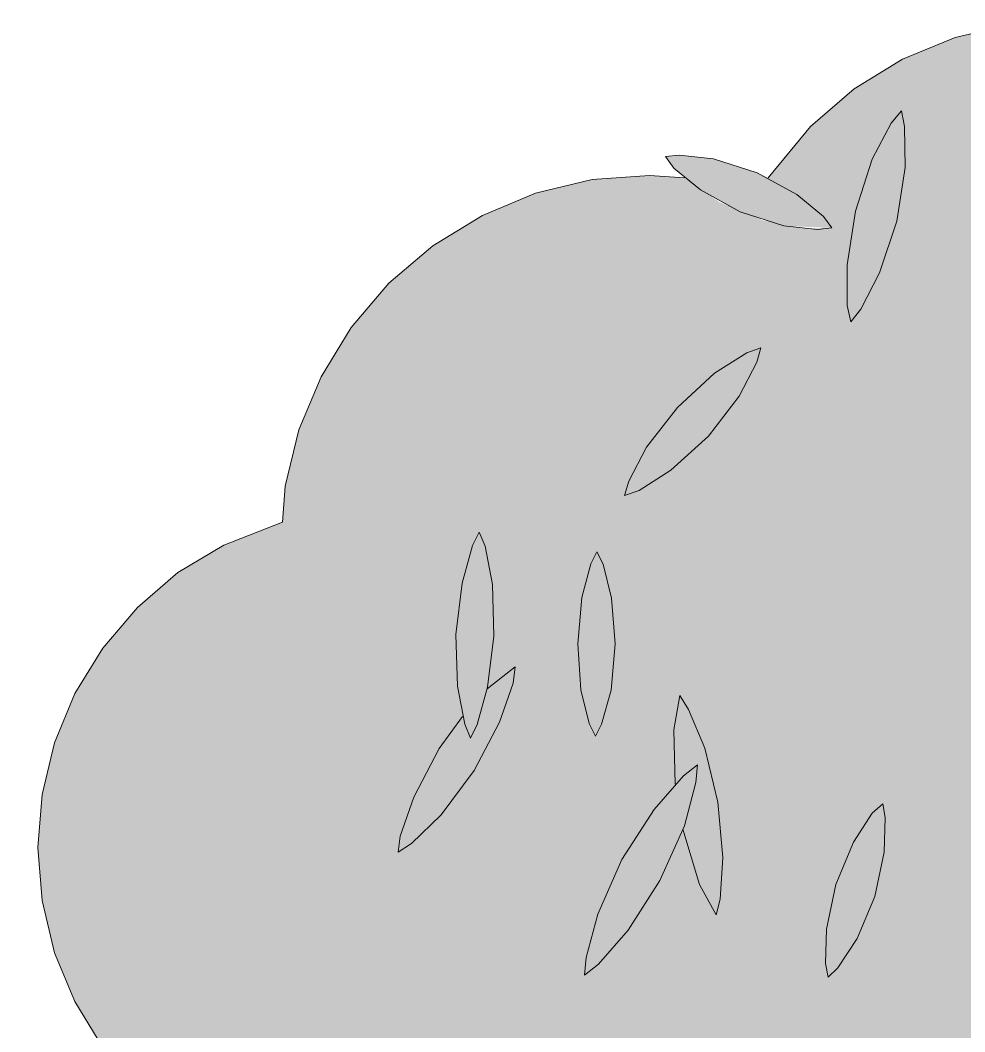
# Model space of a CAD drawing. Header units: metres. Extents: x 0 to 8.79, y -6.64 to 2.65.
# Drawn here: x 7.7726 to 7.9541, y 1.4274 to 1.6217 of the extents above; entities that cross this region are included whole.
import ezdxf

# ---------------------------------------------------------------- set-up
doc = ezdxf.new("R2010")
doc.units = ezdxf.units.M
doc.layers.add('VEG-HOJAS', color=117, linetype='Continuous', lineweight=18, true_color=0x2e5e38)
doc.layers.add('VEG-NERVIOS', color=115, linetype='Continuous', lineweight=9, true_color=0x528c5c)
doc.layers.add('VEG-RELLENO', color=253, linetype='Continuous', true_color=0x96c896)

# ---------------------------------------------------------------- blocks, each defined once
blk = doc.blocks.new('VEG_Olivo_ALZADO')
at = {"layer": 'VEG-RELLENO', "true_color": 0x849671}
h = blk.add_hatch(color=8, dxfattribs=at)
h.dxf.hatch_style = 1
h.paths.add_polyline_path([(-0.3498, 1.2443), (-0.3554, 1.2535), (-0.3576, 1.2587), (-0.3609, 1.2547), (-0.3699, 1.2471), (-0.3799, 1.241), (-0.3907, 1.2365), (-0.4021, 1.2337), (-0.4138, 1.2328), (-0.4255, 1.2337), (-0.4369, 1.2365), (-0.4477, 1.241), (-0.4577, 1.2471), (-0.4666, 1.2547), (-0.4742, 1.2636), (-0.4803, 1.2736), (-0.4848, 1.2844), (-0.4875, 1.2958), (-0.488, 1.3015), (-0.4974, 1.3094), (-0.505, 1.3183), (-0.5112, 1.3283), (-0.5156, 1.3391), (-0.5184, 1.3505), (-0.5193, 1.3622), (-0.5184, 1.3739), (-0.5156, 1.3852), (-0.5112, 1.3961), (-0.505, 1.406), (-0.4961, 1.4161), (-0.5034, 1.4244), (-0.5088, 1.4332), (-0.5127, 1.4426), (-0.5151, 1.4526), (-0.5159, 1.4628), (-0.5151, 1.473), (-0.5127, 1.4829), (-0.5088, 1.4924), (-0.5034, 1.5011), (-0.4968, 1.5089), (-0.489, 1.5156), (-0.4802, 1.5209), (-0.4689, 1.5253), (-0.4684, 1.5322), (-0.4658, 1.543), (-0.4615, 1.5532), (-0.4557, 1.5627), (-0.4485, 1.5712), (-0.44, 1.5784), (-0.4305, 1.5842), (-0.4203, 1.5885), (-0.4094, 1.5911), (-0.3984, 1.5919), (-0.3917, 1.5914), (-0.385, 1.5868), (-0.3767, 1.5833), (-0.369, 1.5817), (-0.3634, 1.5818), (-0.3671, 1.586), (-0.3756, 1.5914), (-0.3675, 1.6013), (-0.3591, 1.6085), (-0.3498, 1.6142), (-0.3397, 1.6184), (-0.329, 1.6209), (-0.3195, 1.6217), (-0.3187, 1.6124), (-0.3159, 1.6008), (-0.3113, 1.5897), (-0.3051, 1.5795), (-0.2978, 1.5709), (-0.3025, 1.5657), (-0.2942, 1.5677), (-0.2882, 1.5626), (-0.278, 1.5564), (-0.269, 1.5526), (-0.2681, 1.5404), (-0.2652, 1.5283), (-0.2604, 1.5168), (-0.2543, 1.5069), (-0.2603, 1.5087), (-0.27, 1.5098), (-0.2811, 1.5095), (-0.2882, 1.5083), (-0.2869, 1.5094), (-0.2899, 1.5098), (-0.2978, 1.5095), (-0.3081, 1.5075), (-0.3133, 1.506), (-0.3221, 1.5023), (-0.3275, 1.4988), (-0.3211, 1.4984), (-0.3116, 1.4995), (-0.3011, 1.5022), (-0.2952, 1.5045), (-0.2906, 1.5033), (-0.2809, 1.5021), (-0.2697, 1.5024), (-0.2601, 1.5042), (-0.2541, 1.5065), (-0.2458, 1.4967), (-0.2364, 1.4886), (-0.2257, 1.4821), (-0.2142, 1.4774), (-0.1995, 1.4743), (-0.2001, 1.4671), (-0.1992, 1.456), (-0.1966, 1.4452), (-0.1944, 1.44), (-0.1953, 1.4406), (-0.1961, 1.4353), (-0.2021, 1.4302), (-0.2048, 1.4333), (-0.2117, 1.439), (-0.2125, 1.4478), (-0.2135, 1.4522), (-0.216, 1.4589), (-0.2175, 1.4612), (-0.2186, 1.4586), (-0.2198, 1.4517), (-0.2198, 1.4436), (-0.2252, 1.4458), (-0.233, 1.4477), (-0.241, 1.4483), (-0.249, 1.4477), (-0.2569, 1.4458), (-0.2643, 1.4427), (-0.2711, 1.4385), (-0.2773, 1.4333), (-0.2825, 1.4272), (-0.2867, 1.4203), (-0.2898, 1.4129), (-0.2916, 1.4051), (-0.2919, 1.4019), (-0.2988, 1.4059), (-0.3012, 1.4059), (-0.3033, 1.405), (-0.3055, 1.4023), (-0.306, 1.4), (-0.3057, 1.3981), (-0.3148, 1.3945), (-0.3224, 1.3898), (-0.3292, 1.3841), (-0.335, 1.3773), (-0.3396, 1.3697), (-0.343, 1.3615), (-0.3451, 1.3528), (-0.3458, 1.3439), (-0.3451, 1.3351), (-0.3442, 1.3311), (-0.3476, 1.3388), (-0.3514, 1.3441), (-0.3517, 1.3376), (-0.3497, 1.3249), (-0.3502, 1.3242), (-0.3495, 1.3242), (-0.3456, 1.313), (-0.3418, 1.3061), (-0.3399, 1.3037), (-0.3395, 1.3102), (-0.3416, 1.3229), (-0.3396, 1.3182), (-0.335, 1.3106), (-0.3304, 1.3052), (-0.3341, 1.3021), (-0.3398, 1.2954), (-0.3444, 1.288), (-0.3473, 1.2808), (-0.3535, 1.2882), (-0.3575, 1.2911), (-0.3582, 1.2914), (-0.3583, 1.2906), (-0.3566, 1.2822), (-0.3529, 1.2743), (-0.3499, 1.2699), (-0.3505, 1.2627), (-0.3498, 1.2539), (-0.3477, 1.2454), (-0.3449, 1.2385)])
h.paths.add_polyline_path([(-0.3597, 1.5638), (-0.3578, 1.5662), (-0.3542, 1.5732), (-0.3509, 1.5831), (-0.3493, 1.5934), (-0.3494, 1.6013), (-0.35, 1.6043), (-0.352, 1.6019), (-0.3556, 1.595), (-0.3588, 1.585), (-0.3604, 1.5747), (-0.3604, 1.5669)], flags=0)
h.paths.add_polyline_path([(-0.3601, 1.3257), (-0.3572, 1.3311), (-0.3601, 1.3302), (-0.3613, 1.3385), (-0.3626, 1.3427), (-0.3656, 1.349), (-0.3673, 1.3512), (-0.3691, 1.3456), (-0.3697, 1.3374), (-0.3693, 1.3327), (-0.3677, 1.3259), (-0.3769, 1.3183), (-0.383, 1.3107), (-0.3862, 1.3148), (-0.3933, 1.3219), (-0.3994, 1.3264), (-0.4022, 1.3276), (-0.4014, 1.3247), (-0.398, 1.318), (-0.392, 1.3098), (-0.3849, 1.3027), (-0.3788, 1.2983), (-0.3761, 1.2971), (-0.3782, 1.303), (-0.3812, 1.308), (-0.3725, 1.3132), (-0.3652, 1.3196), (-0.3624, 1.3155), (-0.3606, 1.3211)], flags=0)
h.paths.add_polyline_path([(-0.4253, 1.323), (-0.4209, 1.3234), (-0.4125, 1.3255), (-0.4066, 1.3283), (-0.4045, 1.33), (-0.407, 1.331), (-0.4135, 1.332), (-0.4221, 1.3316), (-0.4304, 1.3296), (-0.4363, 1.3268), (-0.4384, 1.3251), (-0.4331, 1.3235)], flags=0)
h.paths.add_polyline_path([(-0.4787, 1.3843), (-0.4742, 1.3867), (-0.4661, 1.3923), (-0.4607, 1.3974), (-0.4591, 1.3998), (-0.462, 1.3996), (-0.4691, 1.3975), (-0.478, 1.3932), (-0.4861, 1.3876), (-0.4914, 1.3825), (-0.4931, 1.3801), (-0.487, 1.3811)], flags=0)
h.paths.add_polyline_path([(-0.4311, 1.5234), (-0.4334, 1.5177), (-0.4352, 1.5089), (-0.4356, 1.4986), (-0.4343, 1.488), (-0.4388, 1.4818), (-0.4437, 1.4725), (-0.4463, 1.465), (-0.4467, 1.4619), (-0.4441, 1.4636), (-0.4384, 1.4691), (-0.4321, 1.4776), (-0.4272, 1.4869), (-0.4246, 1.4944), (-0.4242, 1.4975), (-0.4296, 1.4933), (-0.4288, 1.4983), (-0.4283, 1.5085), (-0.4293, 1.5175)], flags=0)
h.paths.add_polyline_path([(-0.4097, 1.5173), (-0.4114, 1.5108), (-0.4122, 1.5019), (-0.4116, 1.4931), (-0.41, 1.4866), (-0.4088, 1.4842), (-0.4076, 1.4865), (-0.4058, 1.493), (-0.405, 1.5019), (-0.4057, 1.5107), (-0.4073, 1.5172), (-0.4085, 1.5196)], flags=0)
h.paths.add_polyline_path([(-0.476, 1.3532), (-0.4816, 1.3601), (-0.4891, 1.3668), (-0.4966, 1.3715), (-0.5023, 1.3737), (-0.5012, 1.371), (-0.497, 1.365), (-0.4903, 1.3579), (-0.4825, 1.352), (-0.476, 1.3485), (-0.4732, 1.3477)], flags=0)
h.paths.add_polyline_path([(-0.3856, 1.4499), (-0.3843, 1.4609), (-0.3853, 1.4715), (-0.3878, 1.4819), (-0.3909, 1.4893), (-0.3926, 1.492), (-0.3937, 1.4854), (-0.3935, 1.475), (-0.4007, 1.4656), (-0.4063, 1.4551), (-0.4098, 1.4454), (-0.4109, 1.4383), (-0.4056, 1.4431), (-0.3994, 1.4514), (-0.3964, 1.4565), (-0.392, 1.4663), (-0.3888, 1.4557)], flags=0)
h.paths.add_polyline_path([(-0.3992, 1.2863), (-0.4094, 1.2803), (-0.4181, 1.2728), (-0.4257, 1.2642), (-0.4305, 1.2571), (-0.4318, 1.2541), (-0.4288, 1.2554), (-0.4216, 1.2601), (-0.413, 1.2676), (-0.4089, 1.2719), (-0.4025, 1.2801)], flags=0)
h.paths.add_polyline_path([(-0.401, 1.5361), (-0.4032, 1.5304), (-0.4004, 1.5314), (-0.3943, 1.5353), (-0.3871, 1.5418), (-0.3812, 1.5495), (-0.3778, 1.556), (-0.377, 1.5588), (-0.3825, 1.5562), (-0.3895, 1.5508), (-0.3963, 1.5435)], flags=0)
h.paths.add_polyline_path([(-0.3646, 1.4405), (-0.3641, 1.4379), (-0.3622, 1.4397), (-0.3585, 1.4453), (-0.3551, 1.4534), (-0.3533, 1.4619), (-0.3531, 1.4686), (-0.3536, 1.4712), (-0.3556, 1.4694), (-0.3592, 1.4638), (-0.3626, 1.4557), (-0.3644, 1.4471)], flags=0)
at = {"layer": 'VEG-RELLENO', "true_color": 0x6f8760}
h = blk.add_hatch(color=65, dxfattribs=at)
h.dxf.hatch_style = 1
h.paths.add_polyline_path([(-0.3597, 1.5638), (-0.3604, 1.5747), (-0.3588, 1.585), (-0.3556, 1.595), (-0.352, 1.6019), (-0.35, 1.6043), (-0.3494, 1.6013), (-0.3493, 1.5934), (-0.3509, 1.5831), (-0.3524, 1.5779), (-0.3561, 1.5692)])
at = {"layer": 'VEG-RELLENO', "true_color": 0x869e78}
h = blk.add_hatch(color=8, dxfattribs=at)
h.dxf.hatch_style = 1
h.paths.add_polyline_path([(-0.3634, 1.5818), (-0.3726, 1.5822), (-0.381, 1.5849), (-0.3886, 1.5891), (-0.3937, 1.5933), (-0.3953, 1.5955), (-0.3927, 1.5958), (-0.3861, 1.5951), (-0.3777, 1.5924), (-0.3737, 1.5905), (-0.3671, 1.586), (-0.3637, 1.5825)])
at = {"layer": 'VEG-RELLENO', "true_color": 0x748d65}
h = blk.add_hatch(color=73, dxfattribs=at)
h.dxf.hatch_style = 1
h.paths.add_polyline_path([(-0.377, 1.5588), (-0.3812, 1.5495), (-0.3871, 1.5418), (-0.3943, 1.5353), (-0.4004, 1.5314), (-0.4032, 1.5304), (-0.4024, 1.5332), (-0.399, 1.5397), (-0.393, 1.5473), (-0.3895, 1.5508), (-0.3825, 1.5562), (-0.3778, 1.5586)])
at = {"layer": 'VEG-RELLENO', "true_color": 0x768f66}
h = blk.add_hatch(color=73, dxfattribs=at)
h.dxf.hatch_style = 1
h.paths.add_polyline_path([(-0.4328, 1.4838), (-0.4353, 1.4938), (-0.4356, 1.5037), (-0.4344, 1.5136), (-0.4324, 1.5208), (-0.4311, 1.5234), (-0.43, 1.5207), (-0.4286, 1.5133), (-0.4283, 1.5034), (-0.4288, 1.4983), (-0.4305, 1.4895)])
at = {"layer": 'VEG-RELLENO', "true_color": 0x829a73}
h = blk.add_hatch(color=8, dxfattribs=at)
h.dxf.hatch_style = 1
h.paths.add_polyline_path([(-0.4088, 1.4842), (-0.4116, 1.4931), (-0.4122, 1.5019), (-0.4114, 1.5108), (-0.4097, 1.5173), (-0.4085, 1.5196), (-0.4073, 1.5172), (-0.4057, 1.5107), (-0.405, 1.5019), (-0.4052, 1.4973), (-0.4067, 1.4894)])
at = {"layer": 'VEG-RELLENO', "true_color": 0x859c76}
h = blk.add_hatch(color=8, dxfattribs=at)
h.dxf.hatch_style = 1
h.paths.add_polyline_path([(-0.4242, 1.4975), (-0.4272, 1.4869), (-0.4321, 1.4776), (-0.4384, 1.4691), (-0.4441, 1.4636), (-0.4467, 1.4619), (-0.4463, 1.465), (-0.4437, 1.4725), (-0.4388, 1.4818), (-0.4343, 1.488), (-0.4328, 1.4838), (-0.4315, 1.4864), (-0.4296, 1.4933)])
at = {"layer": 'VEG-RELLENO', "true_color": 0x7a946a}
h = blk.add_hatch(color=73, dxfattribs=at)
h.dxf.hatch_style = 1
h.paths.add_polyline_path([(-0.3926, 1.492), (-0.3878, 1.4819), (-0.3853, 1.4715), (-0.3843, 1.4609), (-0.3848, 1.4529), (-0.3856, 1.4499), (-0.3888, 1.4557), (-0.392, 1.4663), (-0.3903, 1.4717), (-0.3892, 1.4787), (-0.3935, 1.475), (-0.3937, 1.4854)])
at = {"layer": 'VEG-RELLENO', "true_color": 0x869d78}
h = blk.add_hatch(color=8, dxfattribs=at)
h.dxf.hatch_style = 1
h.paths.add_polyline_path([(-0.4109, 1.4383), (-0.4083, 1.45), (-0.4037, 1.4605), (-0.3975, 1.4701), (-0.3919, 1.4766), (-0.3892, 1.4787), (-0.3895, 1.4753), (-0.3917, 1.467), (-0.3964, 1.4565), (-0.3994, 1.4514), (-0.4056, 1.4431)])
at = {"layer": 'VEG-RELLENO', "true_color": 0x6f8760}
h = blk.add_hatch(color=65, dxfattribs=at)
h.dxf.hatch_style = 1
h.paths.add_polyline_path([(-0.3536, 1.4712), (-0.3533, 1.4619), (-0.3551, 1.4534), (-0.3585, 1.4453), (-0.3622, 1.4397), (-0.3641, 1.4379), (-0.3646, 1.4405), (-0.3644, 1.4471), (-0.3626, 1.4557), (-0.361, 1.4599), (-0.3573, 1.467), (-0.3542, 1.4708)])
at = {"layer": 'VEG-HOJAS'}
for points in [[(-0.3756, 1.5914), (-0.3675, 1.6013), (-0.3591, 1.6085), (-0.3498, 1.6142), (-0.3397, 1.6184), (-0.329, 1.6209), (-0.3195, 1.6217)], [(-0.5034, 1.4244), (-0.5088, 1.4332), (-0.5127, 1.4426), (-0.5151, 1.4526), (-0.5159, 1.4628), (-0.5151, 1.473), (-0.5127, 1.4829), (-0.5088, 1.4924), (-0.5034, 1.5011), (-0.4968, 1.5089), (-0.489, 1.5156), (-0.4802, 1.5209), (-0.4689, 1.5253), (-0.4684, 1.5322), (-0.4658, 1.543), (-0.4615, 1.5532), (-0.4557, 1.5627), (-0.4485, 1.5712), (-0.44, 1.5784), (-0.4305, 1.5842), (-0.4203, 1.5885), (-0.4094, 1.5911), (-0.3984, 1.5919), (-0.3917, 1.5914)]]:
    blk.add_lwpolyline(points, dxfattribs=at)
at = {"layer": 'VEG-NERVIOS'}
for points in [[(-0.3597, 1.5638), (-0.3604, 1.5669), (-0.3604, 1.5747), (-0.3588, 1.585), (-0.3556, 1.595), (-0.352, 1.6019), (-0.35, 1.6043), (-0.3494, 1.6013), (-0.3493, 1.5934), (-0.3509, 1.5831), (-0.3542, 1.5732), (-0.3578, 1.5662)], [(-0.3634, 1.5818), (-0.3661, 1.5815), (-0.3726, 1.5822), (-0.381, 1.5849), (-0.3886, 1.5891), (-0.3937, 1.5933), (-0.3953, 1.5955), (-0.3927, 1.5958), (-0.3861, 1.5951), (-0.3777, 1.5924), (-0.3701, 1.5882), (-0.365, 1.584)], [(-0.377, 1.5588), (-0.3778, 1.556), (-0.3812, 1.5495), (-0.3871, 1.5418), (-0.3943, 1.5353), (-0.4004, 1.5314), (-0.4032, 1.5304), (-0.4024, 1.5332), (-0.399, 1.5397), (-0.393, 1.5473), (-0.3859, 1.5539), (-0.3797, 1.5578)], [(-0.4328, 1.4838), (-0.4339, 1.4865), (-0.4353, 1.4938), (-0.4356, 1.5037), (-0.4344, 1.5136), (-0.4324, 1.5208), (-0.4311, 1.5234), (-0.43, 1.5207), (-0.4286, 1.5133), (-0.4283, 1.5034), (-0.4295, 1.4936), (-0.4315, 1.4864)], [(-0.4088, 1.4842), (-0.41, 1.4866), (-0.4116, 1.4931), (-0.4122, 1.5019), (-0.4114, 1.5108), (-0.4097, 1.5173), (-0.4085, 1.5196), (-0.4073, 1.5172), (-0.4057, 1.5107), (-0.405, 1.5019), (-0.4058, 1.493), (-0.4076, 1.4865)], [(-0.4109, 1.4383), (-0.4106, 1.4417), (-0.4083, 1.45), (-0.4037, 1.4605), (-0.3975, 1.4701), (-0.3919, 1.4766), (-0.3892, 1.4787), (-0.3895, 1.4753), (-0.3917, 1.467), (-0.3964, 1.4565), (-0.4025, 1.4469), (-0.4082, 1.4404)], [(-0.3536, 1.4712), (-0.3531, 1.4686), (-0.3533, 1.4619), (-0.3551, 1.4534), (-0.3585, 1.4453), (-0.3622, 1.4397), (-0.3641, 1.4379), (-0.3646, 1.4405), (-0.3644, 1.4471), (-0.3626, 1.4557), (-0.3592, 1.4638), (-0.3556, 1.4694)]]:
    blk.add_lwpolyline(points, close=True, dxfattribs=at)
for points in [[(-0.4296, 1.4933), (-0.4242, 1.4975), (-0.4246, 1.4944), (-0.4272, 1.4869), (-0.4321, 1.4776), (-0.4384, 1.4691), (-0.4441, 1.4636), (-0.4467, 1.4619), (-0.4463, 1.465), (-0.4437, 1.4725), (-0.4388, 1.4818), (-0.4343, 1.488)], [(-0.3935, 1.475), (-0.3937, 1.4854), (-0.3926, 1.492), (-0.3909, 1.4893), (-0.3878, 1.4819), (-0.3853, 1.4715), (-0.3843, 1.4609), (-0.3848, 1.4529), (-0.3856, 1.4499), (-0.3888, 1.4557), (-0.392, 1.4663)]]:
    blk.add_lwpolyline(points, dxfattribs=at)

msp = doc.modelspace()

# ---------------------------------------------------------------- block references
msp.add_blockref('VEG_Olivo_ALZADO', (8.29189, 0))

doc.saveas('drawing.dxf')
